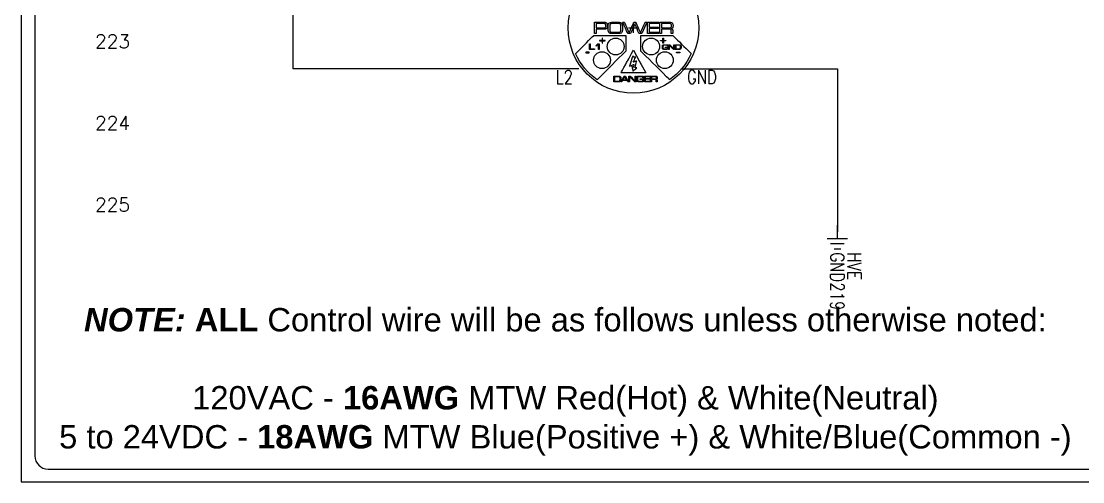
# Model space of a CAD drawing. Header units: inches. Extents: x 0 to 34.2, y 0 to 22.
# Drawn here: x 0 to 9.75, y -0.04 to 4.19 of the extents above; entities that cross this region are included whole.
import ezdxf
from ezdxf.enums import TextEntityAlignment as Align

# ---------------------------------------------------------------- set-up
doc = ezdxf.new("R2010")
doc.units = ezdxf.units.IN
doc.header["$MEASUREMENT"] = 0
for name, color, linetype in [('GRN_16AWG', 3, 'Continuous'), ('LOC', 8, 'Continuous'), ('ORG_14AWG', 40, 'Continuous'), ('ORG_16AWG', 40, 'Continuous'), ('SYMS', 7, 'Continuous'), ('TAGS', 1, 'Continuous'), ('TERMS', 3, 'Continuous')]:
    doc.layers.add(name, color=color, linetype=linetype)
doc.styles.add('Fields', font='simplex.shx', dxfattribs={"height": 0.185})
doc.styles.get("Standard").update_dxf_attribs({"font": 'arial.ttf'})
doc.styles.add('WD', font='romans.shx', dxfattribs={"height": 0.185})

# ---------------------------------------------------------------- blocks, each defined once
blk = doc.blocks.new('RG_Master_Ver_4_2_2')
at = {"color": 3}
for p, q in [((0.125, 21.7336), (0.125, 0.1939)), ((0.2474, 0.0716), (9.8753, 0.0716))]:
    blk.add_line(p, q, dxfattribs=at)
blk.add_lwpolyline([(0, -0.044), (34.25, -0.044), (34.25, 21.956), (0, 21.956)], close=True, dxfattribs=at)
blk.add_arc((0.2474, 0.1939), 0.1224, 180, 270, dxfattribs=at)
at = {"style": 'Fields'}
for tag, p in [('DESCRIPTION_3', (13.1158, 1.307)), ('DRN_3', (15.4724, 1.307)), ('CHK_3', (16.5293, 1.307)), ('APP_3', (17.5522, 1.307)), ('DATE_3', (18.8294, 1.307)), ('DRAWING_DESC', (32.2295, 1.2455)), ('CUSTOMER', (28.9966, 1.2135)), ('DESCRIPTION_2', (13.1158, 0.9513)), ('DRN_2', (15.4724, 0.9513)), ('CHK_2', (16.5293, 0.9513)), ('APP_2', (17.5522, 0.9513)), ('DATE_2', (18.8294, 0.9513)), ('SIZE', (30.7145, 0.8944)), ('DRAWING_#', (32.125, 0.8944)), ('REV', (33.5429, 0.8944)), ('DESCRIPTION_1', (13.1158, 0.5956)), ('DRN_1', (15.4724, 0.5956)), ('CHK_1', (16.5293, 0.5956)), ('APP_1', (17.5522, 0.5956)), ('DATE_1', (18.8294, 0.5956)), ('PROJECT_#', (28.9813, 0.5809)), ('DRN_BY', (30.875, 0.5245)), ('CHK_BY', (31.7615, 0.5245)), ('APP_BY', (32.75, 0.5245)), ('SCALE', (33.6518, 0.5245)), ('PROJECT_NAME', (29.021, 0.1759)), ('SHEETNUM', (32.7527, 0.1759)), ('TTL_SHTS', (33.5471, 0.1759))]:
    blk.add_attdef(tag, text='', height=0.125, dxfattribs=at).set_placement(p, align=Align.CENTER)
at = {"style": 'Fields', "flags": 9}
blk.add_attdef('WD_TB', (9.9529, 0.1939), '', height=0.0638, dxfattribs=at)
blk = doc.blocks.new('GRACE_VOLT_MON_460')
at = {"linetype": 'ByBlock'}
for p, q in [((0.5, 0.7042), (0.5, 0.7948)), ((0.4547, 0.7495), (0.5453, 0.7495))]:
    blk.add_line(p, q, dxfattribs=at)
blk.add_circle((0.5, 0.7495), 0.6, dxfattribs=at)
for centre in [(0.3373, 0.5791), (0.6627, 0.5791), (0.2113, 0.4531), (0.7886, 0.4531)]:
    blk.add_ellipse(centre, major_axis=(0, 0.0775), ratio=1, dxfattribs=at)
for points in [[(0.1437, 0.8021), (0.1437, 0.8021), (0.1437, 0.8021), (0.2101, 0.8021), (0.2101, 0.8021)], [(0.1437, 0.6971), (0.1437, 0.6971), (0.1437, 0.8021), (0.1437, 0.8021)], [(0.1577, 0.7898), (0.1577, 0.7898), (0.1577, 0.7898), (0.1577, 0.7489), (0.1577, 0.7489)], [(0.2101, 0.7898), (0.2101, 0.7898), (0.2101, 0.7898), (0.1577, 0.7898), (0.1577, 0.7898)], [(0.2101, 0.8021), (0.2101, 0.8021), (0.2276, 0.8017), (0.2381, 0.8013), (0.2417, 0.8008)], [(0.2345, 0.7888), (0.2345, 0.7888), (0.2314, 0.7892), (0.2233, 0.7895), (0.2101, 0.7898)], [(0.2422, 0.7859), (0.2422, 0.7859), (0.2401, 0.7875), (0.2375, 0.7885), (0.2345, 0.7888)], [(0.2417, 0.8008), (0.2417, 0.8008), (0.245, 0.8004), (0.2481, 0.7992), (0.2508, 0.7973)], [(0.2454, 0.7807), (0.2454, 0.7807), (0.2448, 0.7829), (0.2438, 0.7847), (0.2422, 0.7859)], [(0.2462, 0.7691), (0.2462, 0.7691), (0.2462, 0.7745), (0.2459, 0.7784), (0.2454, 0.7807)], [(0.2508, 0.7973), (0.2508, 0.7973), (0.2537, 0.7953), (0.2557, 0.7929), (0.2571, 0.7901)], [(0.2571, 0.7901), (0.2571, 0.7901), (0.2594, 0.7854), (0.2605, 0.7786), (0.2605, 0.7696)], [(0.2683, 0.7499), (0.2683, 0.7499), (0.2683, 0.7666), (0.2695, 0.7784), (0.2718, 0.7854)], [(0.2718, 0.7854), (0.2718, 0.7854), (0.2745, 0.7937), (0.2809, 0.7986), (0.2907, 0.8001)], [(0.2881, 0.7845), (0.2881, 0.7845), (0.2864, 0.7828), (0.2851, 0.7802), (0.2844, 0.7766)], [(0.2968, 0.7879), (0.2968, 0.7879), (0.2928, 0.7872), (0.2899, 0.7861), (0.2881, 0.7845)], [(0.2907, 0.8001), (0.2907, 0.8001), (0.2998, 0.8015), (0.3152, 0.8022), (0.3371, 0.8022)], [(0.329, 0.7896), (0.3144, 0.7896), (0.3036, 0.7891), (0.2968, 0.7879)], [(0.3583, 0.7893), (0.3583, 0.7893), (0.3532, 0.7895), (0.3435, 0.7896), (0.329, 0.7896)], [(0.3371, 0.8022), (0.355, 0.8022), (0.3676, 0.8016), (0.375, 0.8005)], [(0.372, 0.7881), (0.372, 0.7881), (0.3679, 0.7887), (0.3634, 0.7891), (0.3583, 0.7893)], [(0.3838, 0.7779), (0.3838, 0.7779), (0.3828, 0.7836), (0.3789, 0.787), (0.372, 0.7881)], [(0.375, 0.8005), (0.375, 0.8005), (0.3823, 0.7993), (0.3877, 0.7971), (0.391, 0.7938)], [(0.391, 0.7938), (0.391, 0.7938), (0.3932, 0.7917), (0.3948, 0.7892), (0.3959, 0.7863)], [(0.3959, 0.7863), (0.3959, 0.7863), (0.3969, 0.7834), (0.3978, 0.7794), (0.3984, 0.7741)], [(0.4497, 0.6971), (0.4497, 0.6971), (0.4497, 0.6971), (0.4016, 0.8021), (0.4016, 0.8021)], [(0.4016, 0.8021), (0.4016, 0.8021), (0.4168, 0.8021), (0.4168, 0.8021)], [(0.4168, 0.8021), (0.4168, 0.8021), (0.4168, 0.8021), (0.4592, 0.7089), (0.4592, 0.7089)], [(0.4636, 0.7089), (0.4636, 0.7089), (0.4636, 0.7089), (0.5048, 0.8021), (0.5048, 0.8021)], [(0.5136, 0.7868), (0.5136, 0.7868), (0.5136, 0.7868), (0.4737, 0.6971), (0.4737, 0.6971)], [(0.5048, 0.8021), (0.5048, 0.8021), (0.5048, 0.8021), (0.5221, 0.8021), (0.5221, 0.8021)], [(0.5517, 0.6971), (0.5517, 0.6971), (0.5517, 0.6971), (0.5136, 0.7868), (0.5136, 0.7868)], [(0.5221, 0.8021), (0.5221, 0.8021), (0.5221, 0.8021), (0.5618, 0.7089), (0.5618, 0.7089)], [(0.5659, 0.7089), (0.5659, 0.7089), (0.5659, 0.7089), (0.6095, 0.8021), (0.6095, 0.8021)], [(0.6248, 0.8021), (0.6248, 0.8021), (0.6248, 0.8021), (0.5753, 0.6971), (0.5753, 0.6971)], [(0.6095, 0.8021), (0.6095, 0.8021), (0.6095, 0.8021), (0.6248, 0.8021), (0.6248, 0.8021)], [(0.6306, 0.8021), (0.6306, 0.8021), (0.6306, 0.8021), (0.7333, 0.8021), (0.7333, 0.8021)], [(0.6306, 0.6971), (0.6306, 0.6971), (0.6306, 0.8021), (0.6306, 0.8021)], [(0.6446, 0.7898), (0.6446, 0.7898), (0.6446, 0.7898), (0.6446, 0.7577), (0.6446, 0.7577)], [(0.7333, 0.7898), (0.7333, 0.7898), (0.7333, 0.7898), (0.6446, 0.7898), (0.6446, 0.7898)], [(0.7333, 0.8021), (0.7333, 0.8021), (0.7333, 0.8021), (0.7333, 0.7898), (0.7333, 0.7898)], [(0.7435, 0.8021), (0.7435, 0.8021), (0.7435, 0.8021), (0.8089, 0.8021), (0.8089, 0.8021)], [(0.7435, 0.6971), (0.7435, 0.6971), (0.7435, 0.8021), (0.7435, 0.8021)], [(0.7575, 0.7898), (0.7575, 0.7898), (0.7575, 0.7898), (0.7575, 0.7497), (0.7575, 0.7497)], [(0.8089, 0.7898), (0.8089, 0.7898), (0.8089, 0.7898), (0.7575, 0.7898), (0.7575, 0.7898)], [(0.8089, 0.8021), (0.8089, 0.8021), (0.8266, 0.8019), (0.8379, 0.8014), (0.8429, 0.8008)], [(0.8347, 0.7891), (0.8347, 0.7891), (0.8301, 0.7896), (0.8215, 0.7898), (0.8089, 0.7898)], [(0.8448, 0.7861), (0.8448, 0.7861), (0.8427, 0.7876), (0.8393, 0.7886), (0.8347, 0.7891)], [(0.8429, 0.8008), (0.8429, 0.8008), (0.8515, 0.7996), (0.8575, 0.7957), (0.8609, 0.7891)], [(0.8498, 0.7706), (0.8498, 0.7706), (0.8498, 0.7785), (0.8482, 0.7837), (0.8448, 0.7861)], [(0.8609, 0.7891), (0.8609, 0.7891), (0.8631, 0.7846), (0.8642, 0.7784), (0.8642, 0.7703)], [(0.1577, 0.6971), (0.1577, 0.6971), (0.1577, 0.6971), (0.1437, 0.6971), (0.1437, 0.6971)], [(0.1577, 0.7489), (0.1577, 0.7489), (0.2101, 0.7489), (0.2101, 0.7489)], [(0.1577, 0.7366), (0.1577, 0.7366), (0.1577, 0.7366), (0.1577, 0.6971), (0.1577, 0.6971)], [(0.2101, 0.7366), (0.2101, 0.7366), (0.2101, 0.7366), (0.1577, 0.7366), (0.1577, 0.7366)], [(0.2101, 0.7489), (0.2101, 0.7489), (0.2229, 0.7489), (0.2309, 0.7491), (0.234, 0.7495)], [(0.2298, 0.7368), (0.2298, 0.7368), (0.2275, 0.7367), (0.2209, 0.7367), (0.2101, 0.7366)], [(0.2439, 0.7383), (0.2439, 0.7383), (0.2409, 0.7375), (0.2362, 0.737), (0.2298, 0.7368)], [(0.234, 0.7495), (0.234, 0.7495), (0.2372, 0.7498), (0.2398, 0.7509), (0.242, 0.7527)], [(0.242, 0.7527), (0.242, 0.7527), (0.2435, 0.754), (0.2446, 0.7559), (0.2453, 0.7582)], [(0.2527, 0.7432), (0.2527, 0.7432), (0.2499, 0.7408), (0.247, 0.7392), (0.2439, 0.7383)], [(0.2453, 0.7582), (0.2453, 0.7582), (0.2459, 0.7606), (0.2462, 0.7643), (0.2462, 0.7691)], [(0.2587, 0.7529), (0.2587, 0.7529), (0.2575, 0.7488), (0.2555, 0.7456), (0.2527, 0.7432)], [(0.2605, 0.7696), (0.2605, 0.7696), (0.2605, 0.7625), (0.2599, 0.757), (0.2587, 0.7529)], [(0.2699, 0.7198), (0.2699, 0.7198), (0.2688, 0.7257), (0.2683, 0.7358), (0.2683, 0.7499)], [(0.2762, 0.706), (0.2762, 0.706), (0.273, 0.7093), (0.2709, 0.7139), (0.2699, 0.7198)], [(0.2842, 0.7005), (0.2842, 0.7005), (0.2812, 0.7016), (0.2785, 0.7035), (0.2762, 0.706)], [(0.2844, 0.7766), (0.2844, 0.7766), (0.2832, 0.7707), (0.2826, 0.7622), (0.2826, 0.751)], [(0.2826, 0.751), (0.2826, 0.751), (0.2826, 0.7394), (0.2829, 0.731), (0.2836, 0.7257)], [(0.2836, 0.7257), (0.2836, 0.7257), (0.2842, 0.7204), (0.2854, 0.7169), (0.2871, 0.715)], [(0.2966, 0.6979), (0.2966, 0.6979), (0.2913, 0.6984), (0.2872, 0.6993), (0.2842, 0.7005)], [(0.2871, 0.715), (0.2871, 0.715), (0.2884, 0.7136), (0.2903, 0.7125), (0.2928, 0.7118)], [(0.2928, 0.7118), (0.2928, 0.7118), (0.2954, 0.7112), (0.2993, 0.7107), (0.3047, 0.7103)], [(0.3155, 0.6972), (0.3155, 0.6972), (0.3059, 0.6974), (0.2996, 0.6977), (0.2966, 0.6979)], [(0.3047, 0.7103), (0.3047, 0.7103), (0.3137, 0.7097), (0.3241, 0.7094), (0.336, 0.7094)], [(0.3417, 0.6968), (0.3417, 0.6968), (0.3339, 0.6968), (0.3251, 0.6969), (0.3155, 0.6972)], [(0.336, 0.7094), (0.336, 0.7094), (0.3529, 0.7094), (0.3652, 0.7101), (0.3729, 0.7114)], [(0.3763, 0.6986), (0.3763, 0.6986), (0.3693, 0.6974), (0.3578, 0.6968), (0.3417, 0.6968)], [(0.3729, 0.7114), (0.3729, 0.7114), (0.3789, 0.7125), (0.3825, 0.716), (0.3836, 0.7221)], [(0.3915, 0.7053), (0.3915, 0.7053), (0.3884, 0.702), (0.3834, 0.6998), (0.3763, 0.6986)], [(0.3836, 0.7221), (0.3836, 0.7221), (0.3848, 0.7287), (0.3854, 0.7376), (0.3854, 0.7488)], [(0.3854, 0.7488), (0.3854, 0.7488), (0.3854, 0.7626), (0.3849, 0.7723), (0.3838, 0.7779)], [(0.3978, 0.7198), (0.3978, 0.7198), (0.3965, 0.7132), (0.3945, 0.7084), (0.3915, 0.7053)], [(0.3996, 0.7491), (0.3996, 0.7491), (0.3996, 0.7362), (0.399, 0.7265), (0.3978, 0.7198)], [(0.3984, 0.7741), (0.3984, 0.7741), (0.3992, 0.7676), (0.3996, 0.7592), (0.3996, 0.7491)], [(0.4737, 0.6971), (0.4737, 0.6971), (0.4737, 0.6971), (0.4497, 0.6971), (0.4497, 0.6971)], [(0.4592, 0.7089), (0.4592, 0.7089), (0.4592, 0.7089), (0.4636, 0.7089), (0.4636, 0.7089)], [(0.5753, 0.6971), (0.5753, 0.6971), (0.5753, 0.6971), (0.5517, 0.6971), (0.5517, 0.6971)], [(0.5618, 0.7089), (0.5618, 0.7089), (0.5618, 0.7089), (0.5659, 0.7089), (0.5659, 0.7089)], [(0.7335, 0.6971), (0.7335, 0.6971), (0.7335, 0.6971), (0.6306, 0.6971), (0.6306, 0.6971)], [(0.6446, 0.7577), (0.6446, 0.7577), (0.6446, 0.7577), (0.7296, 0.7577), (0.7296, 0.7577)], [(0.6446, 0.7454), (0.6446, 0.7454), (0.6446, 0.7454), (0.6446, 0.7094), (0.6446, 0.7094)], [(0.7296, 0.7454), (0.7296, 0.7454), (0.7296, 0.7454), (0.6446, 0.7454), (0.6446, 0.7454)], [(0.6446, 0.7094), (0.6446, 0.7094), (0.6446, 0.7094), (0.7335, 0.7094), (0.7335, 0.7094)], [(0.7296, 0.7577), (0.7296, 0.7577), (0.7296, 0.7577), (0.7296, 0.7454), (0.7296, 0.7454)], [(0.7335, 0.7094), (0.7335, 0.7094), (0.7335, 0.7094), (0.7335, 0.6971), (0.7335, 0.6971)], [(0.7575, 0.6971), (0.7575, 0.6971), (0.7575, 0.6971), (0.7435, 0.6971), (0.7435, 0.6971)], [(0.7575, 0.7497), (0.7575, 0.7497), (0.8089, 0.7497), (0.8089, 0.7497)], [(0.7575, 0.7374), (0.7575, 0.7374), (0.7575, 0.7374), (0.7575, 0.6971), (0.7575, 0.6971)], [(0.8089, 0.7374), (0.8089, 0.7374), (0.8089, 0.7374), (0.7575, 0.7374), (0.7575, 0.7374)], [(0.8089, 0.7497), (0.8089, 0.7497), (0.8225, 0.7497), (0.8313, 0.7498), (0.8351, 0.7502)], [(0.8296, 0.7372), (0.8296, 0.7372), (0.8276, 0.7373), (0.8207, 0.7373), (0.8089, 0.7374)], [(0.8364, 0.7365), (0.8364, 0.7365), (0.8339, 0.7369), (0.8316, 0.7371), (0.8296, 0.7372)], [(0.8351, 0.7502), (0.8351, 0.7502), (0.8389, 0.7506), (0.8421, 0.7516), (0.8445, 0.7531)], [(0.8477, 0.7249), (0.8477, 0.7249), (0.8467, 0.7315), (0.8429, 0.7354), (0.8364, 0.7365)], [(0.8445, 0.7531), (0.8445, 0.7531), (0.8481, 0.7555), (0.8498, 0.7613), (0.8498, 0.7706)], [(0.8596, 0.7489), (0.8596, 0.7489), (0.8569, 0.7459), (0.8526, 0.7438), (0.8468, 0.7425)], [(0.8468, 0.7425), (0.8468, 0.7425), (0.8513, 0.7418), (0.8549, 0.74), (0.8576, 0.7373)], [(0.8483, 0.7071), (0.8483, 0.7071), (0.8483, 0.7157), (0.8481, 0.7216), (0.8477, 0.7249)], [(0.8483, 0.6971), (0.8483, 0.6971), (0.8483, 0.6971), (0.8483, 0.7071), (0.8483, 0.7071)], [(0.8623, 0.6971), (0.8623, 0.6971), (0.8623, 0.6971), (0.8483, 0.6971), (0.8483, 0.6971)], [(0.8576, 0.7373), (0.8576, 0.7373), (0.8596, 0.7352), (0.8609, 0.7326), (0.8614, 0.7297)], [(0.8632, 0.7565), (0.8632, 0.7565), (0.8625, 0.7534), (0.8613, 0.7508), (0.8596, 0.7489)], [(0.8614, 0.7297), (0.8614, 0.7297), (0.862, 0.7267), (0.8623, 0.7208), (0.8623, 0.712)], [(0.8623, 0.712), (0.8623, 0.712), (0.8623, 0.712), (0.8623, 0.6971), (0.8623, 0.6971)], [(0.8642, 0.7703), (0.8642, 0.7703), (0.8642, 0.7643), (0.8638, 0.7597), (0.8632, 0.7565)], [(-0.0309, 0.513), (-0.0309, 0.513), (-0.0309, 0.513), (0.1359, 0.6798), (0.1359, 0.6798)], [(0.0953, 0.5521), (0.0953, 0.5521), (0.0953, 0.5521), (0.0953, 0.6045), (0.0953, 0.6045)], [(0.0953, 0.6045), (0.0953, 0.6045), (0.1023, 0.6045), (0.1023, 0.6045)], [(0.1023, 0.6045), (0.1023, 0.6045), (0.1023, 0.6045), (0.1023, 0.5582), (0.1023, 0.5582)], [(0.1359, 0.6798), (0.1359, 0.6798), (0.1359, 0.6798), (0.4302, 0.6798), (0.4302, 0.6798)], [(0.1559, 0.5867), (0.1559, 0.5867), (0.1559, 0.5867), (0.1745, 0.6045), (0.1745, 0.6045)], [(0.1601, 0.582), (0.1601, 0.582), (0.1601, 0.582), (0.1559, 0.5867), (0.1559, 0.5867)], [(0.177, 0.5979), (0.177, 0.5979), (0.177, 0.5979), (0.1601, 0.582), (0.1601, 0.582)], [(0.1745, 0.6045), (0.1745, 0.6045), (0.1862, 0.6045), (0.1862, 0.6045)], [(0.1794, 0.5979), (0.1794, 0.5979), (0.1794, 0.5979), (0.177, 0.5979), (0.177, 0.5979)], [(0.1794, 0.5521), (0.1794, 0.5521), (0.1794, 0.5521), (0.1794, 0.5979), (0.1794, 0.5979)], [(0.1862, 0.6045), (0.1862, 0.6045), (0.1862, 0.6045), (0.1862, 0.5521), (0.1862, 0.5521)], [(0.1898, 0.6348), (0.1898, 0.6348), (0.1898, 0.6348), (0.1898, 0.6299), (0.1898, 0.6299)], [(0.2122, 0.6348), (0.2122, 0.6348), (0.1898, 0.6348), (0.1898, 0.6348)], [(0.1898, 0.6299), (0.1898, 0.6299), (0.1898, 0.6299), (0.2122, 0.6299), (0.2122, 0.6299)], [(0.2122, 0.656), (0.2122, 0.656), (0.2122, 0.656), (0.2122, 0.6348), (0.2122, 0.6348)], [(0.2172, 0.656), (0.2172, 0.656), (0.2172, 0.656), (0.2122, 0.656), (0.2122, 0.656)], [(0.2122, 0.6299), (0.2122, 0.6299), (0.2122, 0.6299), (0.2122, 0.6087), (0.2122, 0.6087)], [(0.2122, 0.6087), (0.2122, 0.6087), (0.2122, 0.6087), (0.2172, 0.6087), (0.2172, 0.6087)], [(0.2172, 0.6348), (0.2172, 0.6348), (0.2172, 0.6348), (0.2172, 0.656), (0.2172, 0.656)], [(0.2395, 0.6348), (0.2395, 0.6348), (0.2395, 0.6348), (0.2172, 0.6348), (0.2172, 0.6348)], [(0.2172, 0.6299), (0.2172, 0.6299), (0.2172, 0.6299), (0.2395, 0.6299), (0.2395, 0.6299)], [(0.2172, 0.6087), (0.2172, 0.6087), (0.2172, 0.6087), (0.2172, 0.6299), (0.2172, 0.6299)], [(0.2395, 0.6299), (0.2395, 0.6299), (0.2395, 0.6299), (0.2395, 0.6348), (0.2395, 0.6348)], [(0.4302, 0.6798), (0.4302, 0.6798), (0.4302, 0.6798), (0.4302, 0.5359), (0.4302, 0.5359)], [(0.5697, 0.6798), (0.5697, 0.6798), (0.5697, 0.6798), (0.8641, 0.6798), (0.8641, 0.6798)], [(0.5697, 0.6798), (0.5697, 0.6798), (0.5697, 0.6798), (0.5697, 0.6798), (0.5697, 0.6798)], [(0.5697, 0.5359), (0.5697, 0.5359), (0.5697, 0.5359), (0.5697, 0.6798), (0.5697, 0.6798)], [(0.7491, 0.6348), (0.7491, 0.6348), (0.7491, 0.6348), (0.7714, 0.6348), (0.7714, 0.6348)], [(0.7491, 0.6299), (0.7491, 0.6299), (0.7491, 0.6299), (0.7491, 0.6348), (0.7491, 0.6348)], [(0.7714, 0.6299), (0.7714, 0.6299), (0.7714, 0.6299), (0.7491, 0.6299), (0.7491, 0.6299)], [(0.7661, 0.5736), (0.7661, 0.5736), (0.7661, 0.5796), (0.7665, 0.5842), (0.7674, 0.5876)], [(0.7674, 0.5876), (0.7674, 0.5876), (0.7682, 0.5907), (0.7702, 0.5928), (0.7732, 0.5938)], [(0.7714, 0.656), (0.7714, 0.656), (0.7714, 0.656), (0.7764, 0.656), (0.7764, 0.656)], [(0.7714, 0.6348), (0.7714, 0.6348), (0.7714, 0.6348), (0.7714, 0.656), (0.7714, 0.656)], [(0.7714, 0.6087), (0.7714, 0.6087), (0.7714, 0.6087), (0.7714, 0.6299), (0.7714, 0.6299)], [(0.7764, 0.6087), (0.7764, 0.6087), (0.7764, 0.6087), (0.7714, 0.6087), (0.7714, 0.6087)], [(0.7741, 0.5879), (0.7741, 0.5879), (0.7733, 0.5872), (0.7727, 0.5858), (0.7724, 0.5839)], [(0.7732, 0.5938), (0.7732, 0.5938), (0.7763, 0.5948), (0.7824, 0.5953), (0.7914, 0.5953)], [(0.7794, 0.5896), (0.7794, 0.5896), (0.7767, 0.5893), (0.7749, 0.5888), (0.7741, 0.5879)], [(0.7764, 0.656), (0.7764, 0.656), (0.7764, 0.656), (0.7764, 0.6348), (0.7764, 0.6348)], [(0.7764, 0.6348), (0.7764, 0.6348), (0.7988, 0.6348), (0.7988, 0.6348)], [(0.7764, 0.6299), (0.7764, 0.6299), (0.7764, 0.6299), (0.7764, 0.6087), (0.7764, 0.6087)], [(0.7988, 0.6299), (0.7988, 0.6299), (0.7988, 0.6299), (0.7764, 0.6299), (0.7764, 0.6299)], [(0.7924, 0.5901), (0.7924, 0.5901), (0.7863, 0.5901), (0.782, 0.59), (0.7794, 0.5896)], [(0.7914, 0.5953), (0.7914, 0.5953), (0.7943, 0.5953), (0.7977, 0.5952), (0.8014, 0.595)], [(0.8039, 0.5898), (0.8039, 0.5898), (0.8008, 0.59), (0.7969, 0.5901), (0.7924, 0.5901)], [(0.7988, 0.6348), (0.7988, 0.6348), (0.7988, 0.6348), (0.7988, 0.6299), (0.7988, 0.6299)], [(0.8014, 0.595), (0.8014, 0.595), (0.8051, 0.5949), (0.8076, 0.5947), (0.8089, 0.5945)], [(0.8088, 0.5892), (0.8088, 0.5892), (0.8078, 0.5894), (0.8061, 0.5896), (0.8039, 0.5898)], [(0.8112, 0.588), (0.8112, 0.588), (0.8106, 0.5885), (0.8098, 0.5889), (0.8088, 0.5892)], [(0.8089, 0.5945), (0.8089, 0.5945), (0.8117, 0.5942), (0.8139, 0.5931), (0.8156, 0.5913)], [(0.8126, 0.5817), (0.8126, 0.5817), (0.8125, 0.585), (0.812, 0.5871), (0.8112, 0.588)], [(0.8156, 0.5913), (0.8156, 0.5913), (0.8167, 0.5903), (0.8174, 0.589), (0.8178, 0.5876)], [(0.8178, 0.5876), (0.8178, 0.5876), (0.8182, 0.5862), (0.8185, 0.5842), (0.8185, 0.5817)], [(0.8241, 0.5521), (0.8241, 0.5521), (0.8241, 0.5521), (0.8241, 0.5952), (0.8241, 0.5952)], [(0.8241, 0.5952), (0.8241, 0.5952), (0.8337, 0.5952), (0.8337, 0.5952)], [(0.8299, 0.5897), (0.8299, 0.5897), (0.8299, 0.5897), (0.8299, 0.5521), (0.8299, 0.5521)], [(0.8311, 0.5897), (0.8311, 0.5897), (0.8311, 0.5897), (0.8299, 0.5897), (0.8299, 0.5897)], [(0.8687, 0.5521), (0.8687, 0.5521), (0.8687, 0.5521), (0.8311, 0.5897), (0.8311, 0.5897)], [(0.8337, 0.5952), (0.8337, 0.5952), (0.8337, 0.5952), (0.8713, 0.5574), (0.8713, 0.5574)], [(0.8641, 0.6798), (0.8641, 0.6798), (0.8641, 0.6798), (1.0309, 0.513), (1.0309, 0.513)], [(0.8727, 0.5952), (0.8727, 0.5952), (0.8727, 0.5952), (0.8784, 0.5952), (0.8784, 0.5952)], [(0.8727, 0.5574), (0.8727, 0.5574), (0.8727, 0.5574), (0.8727, 0.5952), (0.8727, 0.5952)], [(0.8784, 0.5952), (0.8784, 0.5952), (0.8784, 0.5952), (0.8784, 0.5521), (0.8784, 0.5521)], [(0.8849, 0.5952), (0.8849, 0.5952), (0.8849, 0.5952), (0.9146, 0.5952), (0.9146, 0.5952)], [(0.8849, 0.5521), (0.8849, 0.5521), (0.8849, 0.5952), (0.8849, 0.5952)], [(0.8906, 0.5901), (0.8906, 0.5901), (0.8906, 0.5901), (0.8906, 0.5571), (0.8906, 0.5571)], [(0.9145, 0.5901), (0.9145, 0.5901), (0.9145, 0.5901), (0.8906, 0.5901), (0.8906, 0.5901)], [(0.9227, 0.59), (0.9227, 0.59), (0.9216, 0.5901), (0.9189, 0.5901), (0.9145, 0.5901)], [(0.9146, 0.5952), (0.9146, 0.5952), (0.9212, 0.5952), (0.9258, 0.5949), (0.9285, 0.5943)], [(0.9271, 0.5891), (0.9271, 0.5891), (0.926, 0.5895), (0.9246, 0.5898), (0.9227, 0.59)], [(0.9297, 0.5873), (0.9297, 0.5873), (0.929, 0.5881), (0.9282, 0.5887), (0.9271, 0.5891)], [(0.9285, 0.5943), (0.9285, 0.5943), (0.9317, 0.5937), (0.9341, 0.592), (0.9358, 0.5892)], [(0.9323, 0.5739), (0.9323, 0.5739), (0.9323, 0.5807), (0.9314, 0.5851), (0.9297, 0.5873)], [(0.9358, 0.5892), (0.9358, 0.5892), (0.9366, 0.5878), (0.9373, 0.5859), (0.9376, 0.5835)], [(-0.0309, 0.5131), (-0.0309, 0.5131), (-0.0309, 0.5131), (-0.0309, 0.513), (-0.0309, 0.513)], [(0.1674, 0.2731), (0.0813, 0.3333), (0.0123, 0.4162), (-0.0309, 0.5131)], [(0.0631, 0.5274), (0.0631, 0.5274), (0.0631, 0.5274), (0.0631, 0.5206), (0.0631, 0.5206)], [(0.0939, 0.5274), (0.0939, 0.5274), (0.0939, 0.5274), (0.0631, 0.5274), (0.0631, 0.5274)], [(0.0631, 0.5206), (0.0631, 0.5206), (0.0939, 0.5206), (0.0939, 0.5206)], [(0.0939, 0.5206), (0.0939, 0.5206), (0.0939, 0.5206), (0.0939, 0.5274), (0.0939, 0.5274)], [(0.1436, 0.5521), (0.1436, 0.5521), (0.1436, 0.5521), (0.0953, 0.5521), (0.0953, 0.5521)], [(0.1023, 0.5582), (0.1023, 0.5582), (0.1023, 0.5582), (0.1436, 0.5582), (0.1436, 0.5582)], [(0.1436, 0.5582), (0.1436, 0.5582), (0.1436, 0.5582), (0.1436, 0.5521), (0.1436, 0.5521)], [(0.4302, 0.5359), (0.4302, 0.5359), (0.4302, 0.5359), (0.1674, 0.2731), (0.1674, 0.2731)], [(0.1862, 0.5521), (0.1862, 0.5521), (0.1862, 0.5521), (0.1794, 0.5521), (0.1794, 0.5521)], [(0.4423, 0.4405), (0.4423, 0.4405), (0.4423, 0.4405), (0.5, 0.5451), (0.5, 0.5451)], [(0.4949, 0.4923), (0.4949, 0.4923), (0.4949, 0.4923), (0.4643, 0.399), (0.4643, 0.399)], [(0.507, 0.4811), (0.507, 0.4811), (0.4949, 0.4923), (0.4949, 0.4923)], [(0.5, 0.5451), (0.5, 0.5451), (0.5576, 0.4405), (0.5576, 0.4405)], [(0.5697, 0.5359), (0.5697, 0.5359), (0.5697, 0.5359), (0.5697, 0.5359), (0.5697, 0.5359)], [(0.8325, 0.2731), (0.8325, 0.2731), (0.8325, 0.2731), (0.5697, 0.5359), (0.5697, 0.5359)], [(0.7685, 0.557), (0.7685, 0.557), (0.7669, 0.5595), (0.7661, 0.565), (0.7661, 0.5736)], [(0.7753, 0.5529), (0.7753, 0.5529), (0.7722, 0.5534), (0.7699, 0.5547), (0.7685, 0.557)], [(0.7724, 0.5839), (0.7724, 0.5839), (0.7721, 0.5819), (0.772, 0.5788), (0.772, 0.5744)], [(0.772, 0.5744), (0.772, 0.5744), (0.772, 0.568), (0.7722, 0.5637), (0.7728, 0.5617)], [(0.7728, 0.5617), (0.7728, 0.5617), (0.7731, 0.5605), (0.7736, 0.5596), (0.7743, 0.5591)], [(0.7743, 0.5591), (0.7743, 0.5591), (0.7751, 0.5585), (0.7761, 0.5581), (0.7776, 0.5579)], [(0.7938, 0.552), (0.7938, 0.552), (0.7851, 0.552), (0.7789, 0.5523), (0.7753, 0.5529)], [(0.7776, 0.5579), (0.7776, 0.5579), (0.7804, 0.5574), (0.7865, 0.5572), (0.796, 0.5572)], [(0.7906, 0.5689), (0.7906, 0.5689), (0.7906, 0.5689), (0.7906, 0.5739), (0.7906, 0.5739)], [(0.7906, 0.5739), (0.7906, 0.5739), (0.8188, 0.5739), (0.8188, 0.5739)], [(0.813, 0.5689), (0.813, 0.5689), (0.813, 0.5689), (0.7906, 0.5689), (0.7906, 0.5689)], [(0.8117, 0.5533), (0.8117, 0.5533), (0.809, 0.5525), (0.8031, 0.552), (0.7938, 0.552)], [(0.796, 0.5572), (0.796, 0.5572), (0.8013, 0.5572), (0.8052, 0.5574), (0.8077, 0.5578)], [(0.8077, 0.5578), (0.8077, 0.5578), (0.8099, 0.5582), (0.8114, 0.559), (0.812, 0.5603)], [(0.816, 0.556), (0.816, 0.556), (0.8151, 0.5548), (0.8136, 0.554), (0.8117, 0.5533)], [(0.812, 0.5603), (0.812, 0.5603), (0.8126, 0.5616), (0.8129, 0.5644), (0.813, 0.5689)], [(0.8185, 0.5817), (0.8185, 0.5817), (0.8185, 0.5817), (0.8126, 0.5817), (0.8126, 0.5817)], [(0.8181, 0.5609), (0.8181, 0.5609), (0.8177, 0.5587), (0.817, 0.5571), (0.816, 0.556)], [(0.8188, 0.5739), (0.8188, 0.5739), (0.8187, 0.5673), (0.8185, 0.5629), (0.8181, 0.5609)], [(0.8299, 0.5521), (0.8299, 0.5521), (0.8299, 0.5521), (0.8241, 0.5521), (0.8241, 0.5521)], [(1.0308, 0.513), (0.9876, 0.4161), (0.9186, 0.3332), (0.8325, 0.273)], [(0.8784, 0.5521), (0.8784, 0.5521), (0.8784, 0.5521), (0.8687, 0.5521), (0.8687, 0.5521)], [(0.8713, 0.5574), (0.8713, 0.5574), (0.8713, 0.5574), (0.8727, 0.5574), (0.8727, 0.5574)], [(0.915, 0.5521), (0.915, 0.5521), (0.915, 0.5521), (0.8849, 0.5521), (0.8849, 0.5521)], [(0.8906, 0.5571), (0.8906, 0.5571), (0.9148, 0.5571), (0.9148, 0.5571)], [(0.8947, 0.5274), (0.8947, 0.5274), (0.8947, 0.5274), (0.9255, 0.5274), (0.9255, 0.5274)], [(0.8947, 0.5206), (0.8947, 0.5206), (0.8947, 0.5206), (0.8947, 0.5274), (0.8947, 0.5274)], [(0.9255, 0.5206), (0.9255, 0.5206), (0.8947, 0.5206), (0.8947, 0.5206)], [(0.9148, 0.5571), (0.9148, 0.5571), (0.9189, 0.5571), (0.9215, 0.5571), (0.9225, 0.5572)], [(0.9273, 0.5527), (0.9273, 0.5527), (0.9249, 0.5523), (0.9208, 0.5521), (0.915, 0.5521)], [(0.9225, 0.5572), (0.9225, 0.5572), (0.9235, 0.5573), (0.9246, 0.5574), (0.9258, 0.5577)], [(0.9255, 0.5274), (0.9255, 0.5274), (0.9255, 0.5274), (0.9255, 0.5206), (0.9255, 0.5206)], [(0.9258, 0.5577), (0.9258, 0.5577), (0.9281, 0.5583), (0.9298, 0.5598), (0.9308, 0.5623)], [(0.9367, 0.5611), (0.9367, 0.5611), (0.9353, 0.5563), (0.9321, 0.5535), (0.9273, 0.5527)], [(0.9308, 0.5623), (0.9308, 0.5623), (0.9318, 0.5648), (0.9323, 0.5687), (0.9323, 0.5739)], [(0.9381, 0.5736), (0.9381, 0.5736), (0.9381, 0.5684), (0.9377, 0.5642), (0.9367, 0.5611)], [(0.9376, 0.5835), (0.9376, 0.5835), (0.938, 0.5812), (0.9381, 0.5779), (0.9381, 0.5736)], [(1.0309, 0.513), (1.0309, 0.513), (1.0309, 0.513), (1.0308, 0.513), (1.0308, 0.513)], [(0.3847, 0.3359), (0.3847, 0.3359), (0.3847, 0.3359), (0.4423, 0.4405), (0.4423, 0.4405)], [(0.4643, 0.399), (0.4643, 0.399), (0.4643, 0.399), (0.505, 0.4131), (0.505, 0.4131)], [(0.487, 0.3946), (0.487, 0.3946), (0.487, 0.3946), (0.4971, 0.3517), (0.4971, 0.3517)], [(0.5005, 0.3884), (0.5005, 0.3884), (0.5005, 0.3884), (0.487, 0.3946), (0.487, 0.3946)], [(0.4975, 0.4336), (0.4975, 0.4336), (0.4975, 0.4336), (0.5213, 0.4801), (0.5213, 0.4801)], [(0.531, 0.4456), (0.531, 0.4456), (0.531, 0.4456), (0.4975, 0.4336), (0.4975, 0.4336)], [(0.505, 0.4131), (0.505, 0.4131), (0.505, 0.4131), (0.5005, 0.3884), (0.5005, 0.3884)], [(0.5213, 0.4801), (0.5213, 0.4801), (0.5213, 0.4801), (0.507, 0.4811), (0.507, 0.4811)], [(0.5163, 0.384), (0.5163, 0.384), (0.5163, 0.384), (0.531, 0.4456), (0.531, 0.4456)], [(0.5576, 0.4405), (0.5576, 0.4405), (0.5576, 0.4405), (0.6152, 0.3359), (0.6152, 0.3359)], [(0.3202, 0.3071), (0.3202, 0.3071), (0.3202, 0.3071), (0.3563, 0.3071), (0.3563, 0.3071)], [(0.3202, 0.2547), (0.3202, 0.2547), (0.3202, 0.3071), (0.3202, 0.3071)], [(0.3271, 0.3009), (0.3271, 0.3009), (0.3271, 0.3009), (0.3271, 0.2608), (0.3271, 0.2608)], [(0.3562, 0.3009), (0.3562, 0.3009), (0.3562, 0.3009), (0.3271, 0.3009), (0.3271, 0.3009)], [(0.3661, 0.3008), (0.3661, 0.3008), (0.3648, 0.3009), (0.3615, 0.3009), (0.3562, 0.3009)], [(0.3563, 0.3071), (0.3563, 0.3071), (0.3643, 0.3071), (0.3699, 0.3067), (0.3731, 0.3061)], [(0.3715, 0.2997), (0.3715, 0.2997), (0.3702, 0.3002), (0.3684, 0.3006), (0.3661, 0.3008)], [(0.3746, 0.2975), (0.3746, 0.2975), (0.3738, 0.2985), (0.3728, 0.2992), (0.3715, 0.2997)], [(0.3731, 0.3061), (0.3731, 0.3061), (0.377, 0.3053), (0.38, 0.3032), (0.382, 0.2998)], [(0.3778, 0.2812), (0.3778, 0.2812), (0.3778, 0.2895), (0.3767, 0.2949), (0.3746, 0.2975)], [(0.382, 0.2998), (0.382, 0.2998), (0.3831, 0.2981), (0.3838, 0.2958), (0.3843, 0.2929)], [(0.3843, 0.2929), (0.3843, 0.2929), (0.3847, 0.2901), (0.3849, 0.286), (0.3849, 0.2809)], [(0.5, 0.3359), (0.5, 0.3359), (0.5, 0.3359), (0.3847, 0.3359), (0.3847, 0.3359)], [(0.3851, 0.2547), (0.3851, 0.2547), (0.3851, 0.2547), (0.4148, 0.3071), (0.4148, 0.3071)], [(0.4192, 0.3009), (0.4192, 0.3009), (0.4192, 0.3009), (0.4027, 0.2719), (0.4027, 0.2719)], [(0.4148, 0.3071), (0.4148, 0.3071), (0.4148, 0.3071), (0.426, 0.3071), (0.426, 0.3071)], [(0.422, 0.3009), (0.422, 0.3009), (0.422, 0.3009), (0.4192, 0.3009), (0.4192, 0.3009)], [(0.4383, 0.2719), (0.4383, 0.2719), (0.422, 0.3009), (0.422, 0.3009)], [(0.426, 0.3071), (0.426, 0.3071), (0.426, 0.3071), (0.4556, 0.2547), (0.4556, 0.2547)], [(0.4587, 0.2547), (0.4587, 0.2547), (0.4587, 0.2547), (0.4587, 0.3071), (0.4587, 0.3071)], [(0.4587, 0.3071), (0.4587, 0.3071), (0.4703, 0.3071), (0.4703, 0.3071)], [(0.4657, 0.3005), (0.4657, 0.3005), (0.4657, 0.3005), (0.4657, 0.2547), (0.4657, 0.2547)], [(0.4672, 0.3005), (0.4672, 0.3005), (0.4672, 0.3005), (0.4657, 0.3005), (0.4657, 0.3005)], [(0.5129, 0.2547), (0.5129, 0.2547), (0.5129, 0.2547), (0.4672, 0.3005), (0.4672, 0.3005)], [(0.4703, 0.3071), (0.4703, 0.3071), (0.4703, 0.3071), (0.5161, 0.2611), (0.5161, 0.2611)], [(0.4971, 0.3517), (0.4971, 0.3517), (0.4971, 0.3517), (0.5308, 0.3833), (0.5308, 0.3833)], [(0.6152, 0.3359), (0.6152, 0.3359), (0.6152, 0.3359), (0.5, 0.3359), (0.5, 0.3359)], [(0.5308, 0.3833), (0.5308, 0.3833), (0.5308, 0.3833), (0.5163, 0.384), (0.5163, 0.384)], [(0.5177, 0.3071), (0.5177, 0.3071), (0.5177, 0.3071), (0.5247, 0.3071), (0.5247, 0.3071)], [(0.5177, 0.2611), (0.5177, 0.2611), (0.5177, 0.2611), (0.5177, 0.3071), (0.5177, 0.3071)], [(0.5247, 0.3071), (0.5247, 0.3071), (0.5247, 0.3071), (0.5247, 0.2547), (0.5247, 0.2547)], [(0.5314, 0.2809), (0.5314, 0.2809), (0.5314, 0.2881), (0.532, 0.2938), (0.533, 0.2978)], [(0.533, 0.2978), (0.533, 0.2978), (0.534, 0.3017), (0.5364, 0.3042), (0.5401, 0.3054)], [(0.5391, 0.2933), (0.5391, 0.2933), (0.5388, 0.2909), (0.5386, 0.2871), (0.5386, 0.2819)], [(0.5411, 0.2983), (0.5411, 0.2983), (0.5402, 0.2974), (0.5395, 0.2957), (0.5391, 0.2933)], [(0.5401, 0.3054), (0.5401, 0.3054), (0.5439, 0.3066), (0.5512, 0.3072), (0.5622, 0.3072)], [(0.5476, 0.3004), (0.5476, 0.3004), (0.5443, 0.3), (0.5422, 0.2993), (0.5411, 0.2983)], [(0.5634, 0.3009), (0.5634, 0.3009), (0.556, 0.3009), (0.5508, 0.3007), (0.5476, 0.3004)], [(0.5622, 0.3072), (0.5622, 0.3072), (0.5658, 0.3072), (0.5698, 0.3071), (0.5743, 0.3069)], [(0.5774, 0.3006), (0.5774, 0.3006), (0.5736, 0.3008), (0.5689, 0.3009), (0.5634, 0.3009)], [(0.5743, 0.3069), (0.5743, 0.3069), (0.5788, 0.3067), (0.5819, 0.3065), (0.5835, 0.3063)], [(0.5833, 0.2998), (0.5833, 0.2998), (0.5821, 0.3001), (0.5801, 0.3003), (0.5774, 0.3006)], [(0.5863, 0.2983), (0.5863, 0.2983), (0.5856, 0.299), (0.5846, 0.2995), (0.5833, 0.2998)], [(0.5835, 0.3063), (0.5835, 0.3063), (0.5868, 0.3058), (0.5896, 0.3045), (0.5917, 0.3024)], [(0.5879, 0.2907), (0.5879, 0.2907), (0.5879, 0.2947), (0.5873, 0.2973), (0.5863, 0.2983)], [(0.5917, 0.3024), (0.5917, 0.3024), (0.5929, 0.3011), (0.5938, 0.2996), (0.5943, 0.2979)], [(0.5943, 0.2979), (0.5943, 0.2979), (0.5948, 0.2962), (0.5951, 0.2938), (0.5951, 0.2907)], [(0.602, 0.3071), (0.602, 0.3071), (0.602, 0.3071), (0.6532, 0.3071), (0.6532, 0.3071)], [(0.602, 0.2547), (0.602, 0.2547), (0.602, 0.3071), (0.602, 0.3071)], [(0.609, 0.3009), (0.609, 0.3009), (0.609, 0.3009), (0.609, 0.2849), (0.609, 0.2849)], [(0.6532, 0.3009), (0.6532, 0.3009), (0.6532, 0.3009), (0.609, 0.3009), (0.609, 0.3009)], [(0.6532, 0.3071), (0.6532, 0.3071), (0.6532, 0.3071), (0.6532, 0.3009), (0.6532, 0.3009)], [(0.6583, 0.3071), (0.6583, 0.3071), (0.6583, 0.3071), (0.6909, 0.3071), (0.6909, 0.3071)], [(0.6583, 0.2547), (0.6583, 0.2547), (0.6583, 0.3071), (0.6583, 0.3071)], [(0.6653, 0.3009), (0.6653, 0.3009), (0.6653, 0.3009), (0.6653, 0.2809), (0.6653, 0.2809)], [(0.6909, 0.3009), (0.6909, 0.3009), (0.6909, 0.3009), (0.6653, 0.3009), (0.6653, 0.3009)], [(0.6909, 0.3071), (0.6909, 0.3071), (0.6998, 0.307), (0.7054, 0.3067), (0.7079, 0.3064)], [(0.7038, 0.3006), (0.7038, 0.3006), (0.7015, 0.3008), (0.6972, 0.3009), (0.6909, 0.3009)], [(0.7088, 0.2991), (0.7088, 0.2991), (0.7078, 0.2999), (0.7061, 0.3004), (0.7038, 0.3006)], [(0.7079, 0.3064), (0.7079, 0.3064), (0.7122, 0.3058), (0.7152, 0.3039), (0.7168, 0.3006)], [(0.7113, 0.2913), (0.7113, 0.2913), (0.7113, 0.2953), (0.7105, 0.2979), (0.7088, 0.2991)], [(0.7168, 0.3006), (0.7168, 0.3006), (0.7179, 0.2983), (0.7185, 0.2952), (0.7185, 0.2912)], [(0.1674, 0.2731), (0.1674, 0.2731), (0.1674, 0.2731), (0.1674, 0.2731), (0.1674, 0.2731)], [(0.3568, 0.2547), (0.3568, 0.2547), (0.3568, 0.2547), (0.3202, 0.2547), (0.3202, 0.2547)], [(0.3271, 0.2608), (0.3271, 0.2608), (0.3565, 0.2608), (0.3565, 0.2608)], [(0.3565, 0.2608), (0.3565, 0.2608), (0.3615, 0.2608), (0.3647, 0.2609), (0.3659, 0.2609)], [(0.3718, 0.2555), (0.3718, 0.2555), (0.3688, 0.255), (0.3638, 0.2547), (0.3568, 0.2547)], [(0.3659, 0.2609), (0.3659, 0.2609), (0.3671, 0.261), (0.3684, 0.2612), (0.3699, 0.2616)], [(0.3699, 0.2616), (0.3699, 0.2616), (0.3727, 0.2622), (0.3747, 0.2641), (0.3759, 0.2671)], [(0.3832, 0.2656), (0.3832, 0.2656), (0.3814, 0.2599), (0.3776, 0.2565), (0.3718, 0.2555)], [(0.3759, 0.2671), (0.3759, 0.2671), (0.3772, 0.2702), (0.3778, 0.2749), (0.3778, 0.2812)], [(0.3849, 0.2809), (0.3849, 0.2809), (0.3849, 0.2745), (0.3843, 0.2694), (0.3832, 0.2656)], [(0.393, 0.2547), (0.393, 0.2547), (0.393, 0.2547), (0.3851, 0.2547), (0.3851, 0.2547)], [(0.3993, 0.2658), (0.3993, 0.2658), (0.3993, 0.2658), (0.393, 0.2547), (0.393, 0.2547)], [(0.4416, 0.2658), (0.4416, 0.2658), (0.4416, 0.2658), (0.3993, 0.2658), (0.3993, 0.2658)], [(0.4027, 0.2719), (0.4027, 0.2719), (0.4027, 0.2719), (0.4383, 0.2719), (0.4383, 0.2719)], [(0.4478, 0.2547), (0.4478, 0.2547), (0.4416, 0.2658), (0.4416, 0.2658)], [(0.4556, 0.2547), (0.4556, 0.2547), (0.4556, 0.2547), (0.4478, 0.2547), (0.4478, 0.2547)], [(0.4657, 0.2547), (0.4657, 0.2547), (0.4657, 0.2547), (0.4587, 0.2547), (0.4587, 0.2547)], [(0.5247, 0.2547), (0.5247, 0.2547), (0.5247, 0.2547), (0.5129, 0.2547), (0.5129, 0.2547)], [(0.5161, 0.2611), (0.5161, 0.2611), (0.5161, 0.2611), (0.5177, 0.2611), (0.5177, 0.2611)], [(0.5343, 0.2606), (0.5343, 0.2606), (0.5324, 0.2637), (0.5314, 0.2704), (0.5314, 0.2809)], [(0.5426, 0.2557), (0.5426, 0.2557), (0.5388, 0.2563), (0.536, 0.2579), (0.5343, 0.2606)], [(0.5386, 0.2819), (0.5386, 0.2819), (0.5386, 0.274), (0.5389, 0.2689), (0.5395, 0.2664)], [(0.5395, 0.2664), (0.5395, 0.2664), (0.5399, 0.265), (0.5406, 0.2639), (0.5415, 0.2632)], [(0.5415, 0.2632), (0.5415, 0.2632), (0.5423, 0.2625), (0.5436, 0.262), (0.5454, 0.2617)], [(0.5651, 0.2546), (0.5651, 0.2546), (0.5545, 0.2546), (0.547, 0.255), (0.5426, 0.2557)], [(0.5454, 0.2617), (0.5454, 0.2617), (0.5488, 0.2612), (0.5563, 0.2609), (0.5678, 0.2609)], [(0.5612, 0.2751), (0.5612, 0.2751), (0.5612, 0.2751), (0.5612, 0.2812), (0.5612, 0.2812)], [(0.5612, 0.2812), (0.5612, 0.2812), (0.5955, 0.2812), (0.5955, 0.2812)], [(0.5885, 0.2751), (0.5885, 0.2751), (0.5885, 0.2751), (0.5612, 0.2751), (0.5612, 0.2751)], [(0.5869, 0.2562), (0.5869, 0.2562), (0.5836, 0.2551), (0.5764, 0.2546), (0.5651, 0.2546)], [(0.5678, 0.2609), (0.5678, 0.2609), (0.5742, 0.2609), (0.5789, 0.2612), (0.582, 0.2617)], [(0.582, 0.2617), (0.582, 0.2617), (0.5847, 0.2621), (0.5865, 0.2631), (0.5872, 0.2647)], [(0.5922, 0.2594), (0.5922, 0.2594), (0.591, 0.2581), (0.5892, 0.257), (0.5869, 0.2562)], [(0.5872, 0.2647), (0.5872, 0.2647), (0.588, 0.2662), (0.5884, 0.2697), (0.5885, 0.2751)], [(0.5951, 0.2907), (0.5951, 0.2907), (0.5951, 0.2907), (0.5879, 0.2907), (0.5879, 0.2907)], [(0.5947, 0.2655), (0.5947, 0.2655), (0.5942, 0.2628), (0.5933, 0.2608), (0.5922, 0.2594)], [(0.5955, 0.2812), (0.5955, 0.2812), (0.5954, 0.2731), (0.5952, 0.2679), (0.5947, 0.2655)], [(0.6533, 0.2547), (0.6533, 0.2547), (0.6533, 0.2547), (0.602, 0.2547), (0.602, 0.2547)], [(0.609, 0.2849), (0.609, 0.2849), (0.609, 0.2849), (0.6513, 0.2849), (0.6513, 0.2849)], [(0.609, 0.2788), (0.609, 0.2788), (0.609, 0.2788), (0.609, 0.2608), (0.609, 0.2608)], [(0.6513, 0.2788), (0.6513, 0.2788), (0.6513, 0.2788), (0.609, 0.2788), (0.609, 0.2788)], [(0.609, 0.2608), (0.609, 0.2608), (0.609, 0.2608), (0.6533, 0.2608), (0.6533, 0.2608)], [(0.6513, 0.2849), (0.6513, 0.2849), (0.6513, 0.2849), (0.6513, 0.2788), (0.6513, 0.2788)], [(0.6533, 0.2608), (0.6533, 0.2608), (0.6533, 0.2608), (0.6533, 0.2547), (0.6533, 0.2547)], [(0.6653, 0.2547), (0.6653, 0.2547), (0.6653, 0.2547), (0.6583, 0.2547), (0.6583, 0.2547)], [(0.6653, 0.2809), (0.6653, 0.2809), (0.6909, 0.2809), (0.6909, 0.2809)], [(0.6653, 0.2748), (0.6653, 0.2748), (0.6653, 0.2748), (0.6653, 0.2547), (0.6653, 0.2547)], [(0.6909, 0.2748), (0.6909, 0.2748), (0.6909, 0.2748), (0.6653, 0.2748), (0.6653, 0.2748)], [(0.6909, 0.2809), (0.6909, 0.2809), (0.6977, 0.2809), (0.7021, 0.281), (0.704, 0.2812)], [(0.7012, 0.2747), (0.7012, 0.2747), (0.7002, 0.2747), (0.6968, 0.2748), (0.6909, 0.2748)], [(0.7047, 0.2744), (0.7047, 0.2744), (0.7034, 0.2745), (0.7022, 0.2747), (0.7012, 0.2747)], [(0.704, 0.2812), (0.704, 0.2812), (0.7059, 0.2814), (0.7075, 0.2819), (0.7087, 0.2826)], [(0.7103, 0.2686), (0.7103, 0.2686), (0.7098, 0.2719), (0.7079, 0.2738), (0.7047, 0.2744)], [(0.7087, 0.2826), (0.7087, 0.2826), (0.7105, 0.2838), (0.7113, 0.2867), (0.7113, 0.2913)], [(0.7162, 0.2806), (0.7162, 0.2806), (0.7149, 0.279), (0.7127, 0.278), (0.7098, 0.2774)], [(0.7098, 0.2774), (0.7098, 0.2774), (0.7121, 0.277), (0.7139, 0.2761), (0.7152, 0.2748)], [(0.7106, 0.2597), (0.7106, 0.2597), (0.7106, 0.264), (0.7105, 0.2669), (0.7103, 0.2686)], [(0.7106, 0.2547), (0.7106, 0.2547), (0.7106, 0.2547), (0.7106, 0.2597), (0.7106, 0.2597)], [(0.7175, 0.2547), (0.7175, 0.2547), (0.7175, 0.2547), (0.7106, 0.2547), (0.7106, 0.2547)], [(0.7152, 0.2748), (0.7152, 0.2748), (0.7162, 0.2737), (0.7168, 0.2724), (0.7171, 0.2709)], [(0.718, 0.2843), (0.718, 0.2843), (0.7177, 0.2828), (0.7171, 0.2815), (0.7162, 0.2806)], [(0.7171, 0.2709), (0.7171, 0.2709), (0.7174, 0.2694), (0.7175, 0.2665), (0.7175, 0.2621)], [(0.7175, 0.2621), (0.7175, 0.2621), (0.7175, 0.2621), (0.7175, 0.2547), (0.7175, 0.2547)], [(0.7185, 0.2912), (0.7185, 0.2912), (0.7185, 0.2882), (0.7183, 0.2859), (0.718, 0.2843)], [(0.8325, 0.273), (0.8325, 0.273), (0.8325, 0.273), (0.8325, 0.2731), (0.8325, 0.2731)]]:
    blk.add_open_spline(points, degree=3, dxfattribs=at)
at = {"style": 'WD', "width": 0.7}
for tag, p in [('INST', (1.1457, 1.9741)), ('LOC', (1.1457, 1.8045)), ('DESC1', (1.1457, 1.6482)), ('DESC2', (1.1457, 1.492)), ('DESC3', (1.1457, 1.3441)), ('XREF', (1.1457, 0.7732))]:
    blk.add_attdef(tag, text='', height=0.125, dxfattribs=at).set_placement(p, align=Align.CENTER)
at = {"style": 'WD'}
blk.add_attdef('TAG1', text='', height=0.125, dxfattribs=at).set_placement((1.1457, 1.1795), align=Align.CENTER)
at = {"style": 'WD', "width": 0.8}
for tag, p in [('TERM01', (-0.02, 1.1021)), ('TERM02', (-0.055, 0.36))]:
    blk.add_attdef(tag, text='', height=0.125, dxfattribs=at).set_placement(p, align=Align.TOP_RIGHT)
at = {"style": 'WD'}
for tag, p, height, flags in [('X4TERM01', (0.035, 1.1171), 0.005, 1), ('X1TERM03', (0.9375, 1.125), 0.005, 1), ('FAMILY', (1.3503, 1.1443), 0.01, 9), ('X4TERM02', (0, 0.375), 0.005, 1), ('X1TERM04', (0.9375, 0.375), 0.005, 1)]:
    blk.add_attdef(tag, p, '', height=height, dxfattribs=dict(at, flags=flags))
at = {"style": 'WD', "width": 0.8}
for tag, p in [('TERM03', (0.9925, 1.11)), ('TERM04', (0.9925, 0.36))]:
    blk.add_attdef(tag, text='', height=0.125, dxfattribs=at).set_placement(p, align=Align.TOP_LEFT)
at = {"style": 'WD', "flags": 9}
for tag, p in [('ASSYCODE', (1.3756, 1.0634)), ('MFG', (1.3735, 1.0807)), ('CAT', (1.3754, 1.1002))]:
    blk.add_attdef(tag, text='', height=0.01, dxfattribs=at).set_placement(p, align=Align.CENTER)
blk = doc.blocks.new('HGND2')
for p, q in [((0.125, 0), (0, 0)), ((0.125, 0.09375), (0.125, -0.09375)), ((0.171875, 0.0625), (0.171875, -0.0625)), ((0.21875, 0.03125), (0.21875, -0.03125))]:
    blk.add_line(p, q)
at = {"style": 'WD', "width": 0.8}
for tag, p in [('INST', (0.25, 0.3125)), ('LOC', (0.25, 0.15625)), ('TAG1', (0.25, 0)), ('DESC1', (0.25, -0.15625)), ('DESC2', (0.25, -0.3125))]:
    blk.add_attdef(tag, text='', height=0.125, dxfattribs=at).set_placement(p, align=Align.MIDDLE_LEFT)
at = {"style": 'WD', "flags": 1}
for tag in ['ASSYCODE', 'CAT', 'X4TERM01', 'MFG', 'FAMILY']:
    blk.add_attdef(tag, (0, 0), '', height=0.01, dxfattribs=at)

msp = doc.modelspace()

# ---------------------------------------------------------------- linework, layer by layer
at = {"layer": 'GRN_16AWG'}
for p, q in [((6.0625, 3.75), (7.5, 3.75)), ((7.5, 3.75), (7.5, 2.25))]:
    msp.add_line(p, q, dxfattribs=at)
at = {"layer": 'ORG_14AWG'}
msp.add_line((2.5, 3.75), (2.5, 4.4421), dxfattribs=at)
at = {"layer": 'ORG_16AWG'}
msp.add_line((5.125, 3.75), (2.5, 3.75), dxfattribs=at)

# ---------------------------------------------------------------- block references
msp.add_blockref('RG_Master_Ver_4_2_2', (0, 0))
at = {"layer": 'SYMS'}
ref = msp.add_blockref('GRACE_VOLT_MON_460', (5.125, 3.375), dxfattribs=at)
ref.add_attrib('TERM02', 'L2', dxfattribs={"layer": 'TERMS', "height": 0.125, "style": 'WD', "width": 0.8}).set_placement((5.07, 3.735), align=Align.TOP_RIGHT)
ref.add_attrib('TERM04', 'GND', dxfattribs={"layer": 'TERMS', "height": 0.125, "style": 'WD', "width": 0.8}).set_placement((6.1175, 3.735), align=Align.TOP_LEFT)
ref = msp.add_blockref('HGND2', (7.5, 2.3125), dxfattribs=dict(at, rotation=270))
ref.add_attrib('LOC', 'HVE', dxfattribs={"layer": 'LOC', "height": 0.125, "rotation": 270, "style": 'WD', "width": 0.8}).set_placement((7.6562, 2.0625), align=Align.MIDDLE_LEFT)
ref.add_attrib('TAG1', 'GND219', dxfattribs={"layer": 'TAGS', "height": 0.125, "rotation": 270, "style": 'WD', "width": 0.8}).set_placement((7.5, 2.0625), align=Align.MIDDLE_LEFT)

# ---------------------------------------------------------------- texts
at = {"style": 'WD'}
for s, p in [('223', (1, 4)), ('224', (1, 3.25)), ('225', (1, 2.5))]:
    msp.add_text(s, height=0.125, dxfattribs=at).set_placement(p, align=Align.MIDDLE_RIGHT)
at = {"insert": (0.0625, 1.5517), "char_height": 0.215, "attachment_point": 1}
msp.add_mtext_dynamic_manual_height_columns('\\pxqc;{\\fArial|b1|i1|c0|p34;NOTE:} {\\fArial|b1|i0|c0|p34;ALL} Control wire will be as follows unless otherwise noted:\\P\\P120VAC - {\\fArial|b1|i0|c0|p34;16AWG} MTW Red(Hot) & White(Neutral)\\P5 to 24VDC - {\\fArial|b1|i0|c0|p34;18AWG} MTW Blue(Positive +) & White/Blue(Common -)', width=9.875, gutter_width=0.9, heights=[0], dxfattribs=at)

doc.saveas('drawing.dxf')
